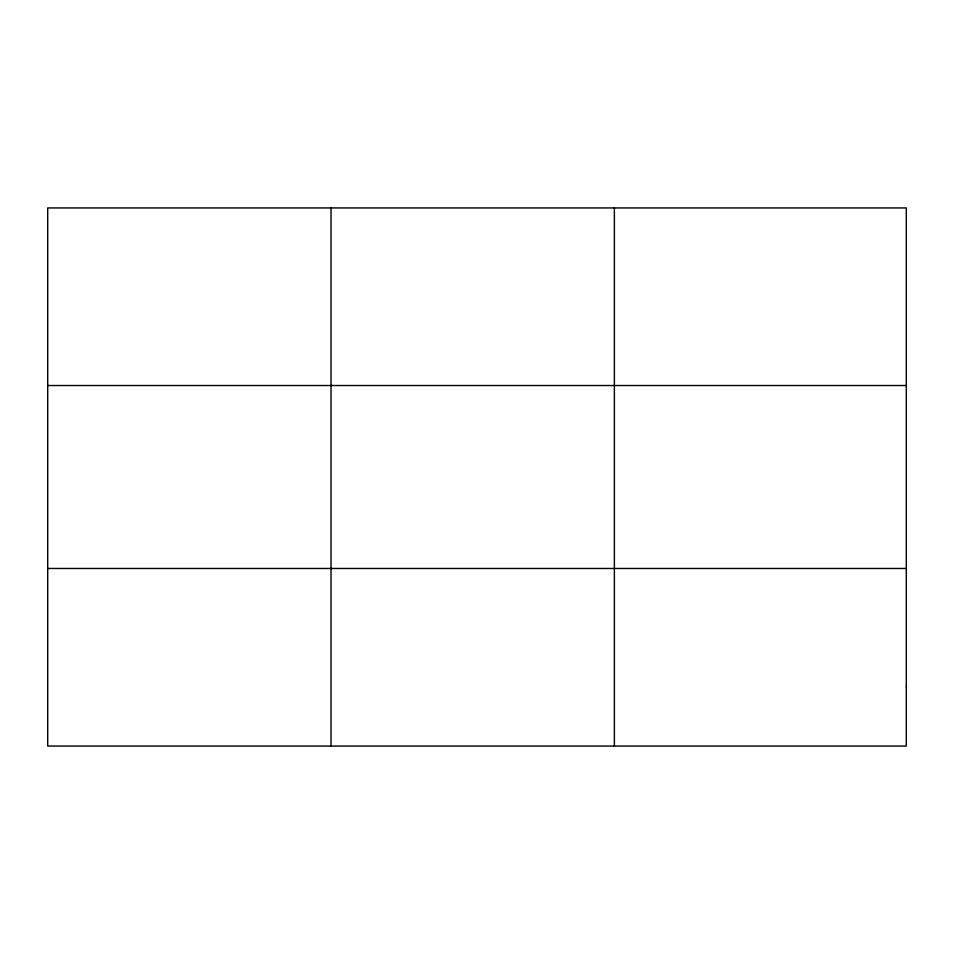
<?xml version="1.0" encoding="UTF-8"?>
<svg xmlns="http://www.w3.org/2000/svg" width="954" height="954" viewBox="0 0 954 954"><rect width="100%" height="100%" fill="white"/><g stroke="black" fill="none" stroke-linecap="round" stroke-linejoin="round"><path stroke-width="1.43" d="M331.038 746.064L331.038 207.936M614.376 746.064L614.376 207.936M47.7 385.523L906.3 385.523M47.7 568.477L906.3 568.477M906.3 686.868L906.3 746.064L47.7 746.064L47.7 207.936L906.3 207.936L906.3 686.868"/></g></svg>
